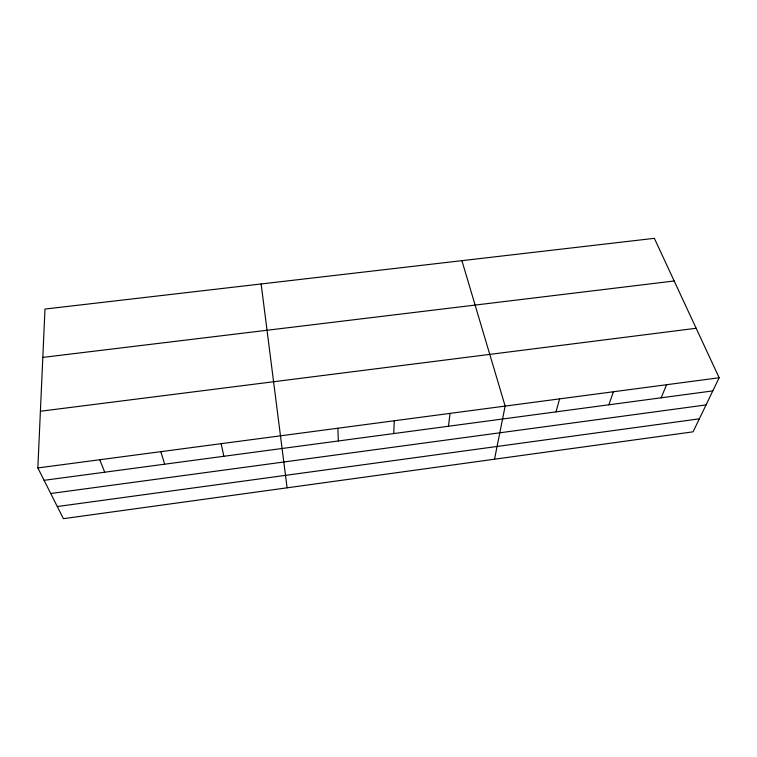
<?xml version="1.0" encoding="UTF-8"?>
<svg xmlns="http://www.w3.org/2000/svg" width="757" height="757" viewBox="0 0 757 757"><rect width="100%" height="100%" fill="white"/><g stroke="black" fill="none" stroke-linecap="round" stroke-linejoin="round"><path stroke-width="1.14" d="M393.725 433.562L394.293 420.76M37.85 467.94L44.985 309.055L654.36 238.323L719.15 377.762L693.071 431.821L63.399 518.677L37.85 467.94L719.15 377.762M448.466 426.248L450.046 413.379M494.529 459.206L505.146 406.093L461.912 260.663M556.035 411.855L559.593 398.882M608.893 404.796L613.397 391.757M661.154 397.803L666.586 384.717M57.286 506.537L699.336 418.839M44.086 480.317L712.81 390.896M50.728 493.507L706.044 404.929M40.395 411.25L696.156 328.273M42.808 357.399L674.184 280.989M99.735 459.745L104.75 472.207M160.834 451.655L164.666 464.192M221.167 443.678L223.845 456.282M261.137 283.96L287.092 487.82M337.859 428.225L338.341 440.971"/></g></svg>
